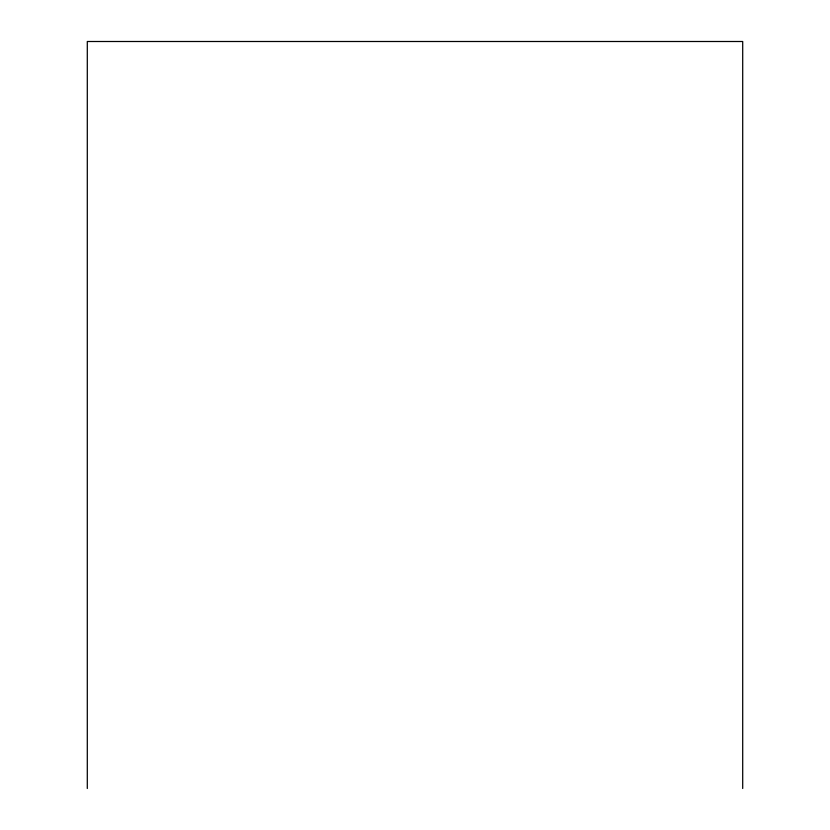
<?xml version="1.0" encoding="UTF-8"?>
<svg xmlns="http://www.w3.org/2000/svg" width="830" height="830" viewBox="0 0 830 830"><rect width="100%" height="100%" fill="white"/><g stroke="black" fill="none" stroke-linecap="round" stroke-linejoin="round"><path stroke-width="1.25" d="M742.705 788.5L742.705 41.5L87.295 41.5L87.295 788.5"/></g></svg>
